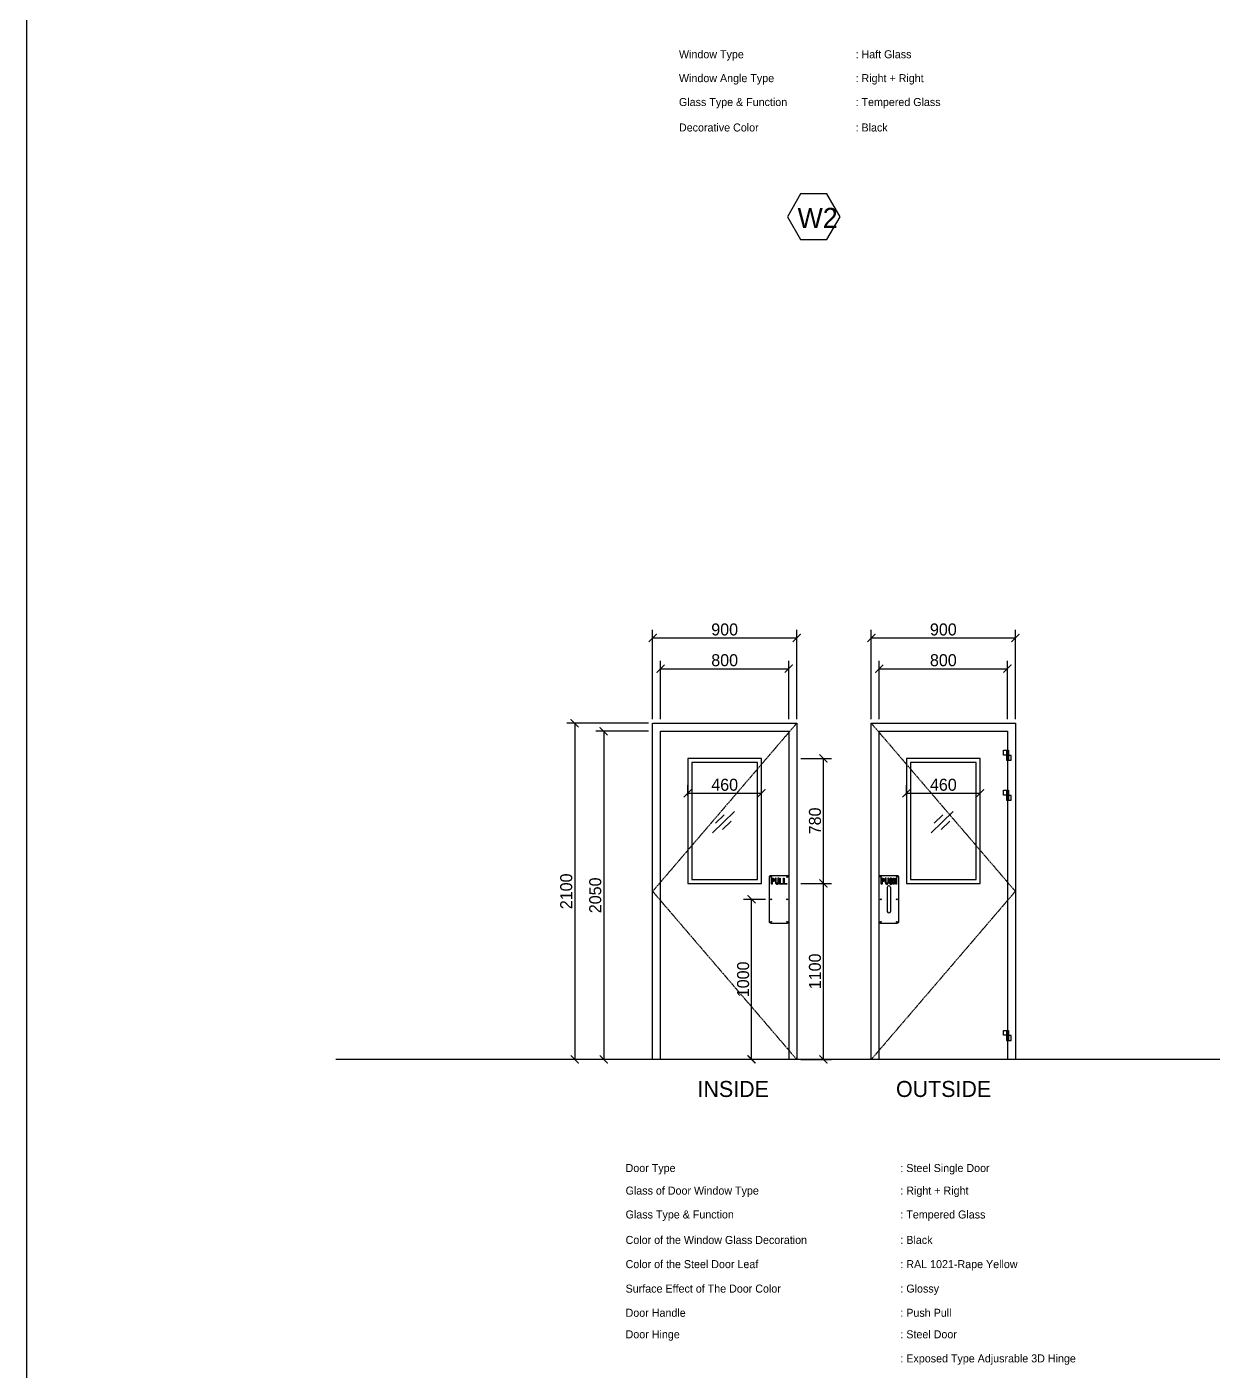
# Model space of a CAD drawing. Header units: millimetres. Extents: x -62354 to 129108, y -71259 to 35407.
# Drawn here: x 103656 to 111067, y -54587 to -46190 of the extents above; entities that cross this region are included whole.
import ezdxf

# ---------------------------------------------------------------- set-up
doc = ezdxf.new("R2010")
doc.units = ezdxf.units.MM
doc.header["$MEASUREMENT"] = 0
doc.linetypes.add('1st FL Layout xrf$0$CENTER2', pattern=[1.125, 0.75, -0.125, 0.125, -0.125])
doc.styles.add('1st FL Layout xrf$0$TEXT', font='cordia2.shx')
doc.dimstyles.new('1st FL Layout xrf$0$C--A--50', dxfattribs={"dimscale": 50, "dimtxt": 1.5, "dimasz": 1, "dimexe": 1, "dimexo": 0.5, "dimgap": 0.3, "dimtad": 1, "dimdec": 0, "dimzin": 0, "dimdsep": 46, "dimtxsty": '1st FL Layout xrf$0$TEXT', "dimblk": '1st FL Layout xrf$0$_ArchTick', "dimcen": 0.09, "dimclrd": 3, "dimclre": 3, "dimclrt": 30, "dimadec": 0, "dimazin": 2, "dimtfac": 1, "dimtdec": 0, "dimtix": 1, "dimtmove": 2, "dimatfit": 3, "dimldrblk": '1st FL Layout xrf$0$_ArchTick', "dimfxl": 1, "dimtolj": 1, "dimtzin": 0, "dimarcsym": 0})

# ---------------------------------------------------------------- blocks, each defined once
blk = doc.blocks.new('1st FL Layout xrf$0$_ArchTick')
at = {"color": 0, "linetype": 'ByBlock', "const_width": 0.15}
blk.add_lwpolyline([(-0.5, -0.5), (0.5, 0.5)], dxfattribs=at)
blk = doc.blocks.new('*D406')
at = {"color": 3, "linetype": 'Continuous', "lineweight": -2, "transparency": 16777216}
for p, q in [((107565, -50515.3), (107565, -49957.3)), ((108465, -50515.3), (108465, -49957.3)), ((107565, -50007.3), (108465, -50007.3))]:
    blk.add_line(p, q, dxfattribs=at)
at = {"color": 3, "lineweight": -2, "transparency": 16777216, "xscale": 50, "yscale": 50, "zscale": 50, "rotation": 180}
blk.add_blockref('1st FL Layout xrf$0$_ArchTick', (107565, -50007.3), dxfattribs=at)
at = {"color": 3, "lineweight": -2, "transparency": 16777216, "xscale": 50, "yscale": 50, "zscale": 50}
blk.add_blockref('1st FL Layout xrf$0$_ArchTick', (108465, -50007.3), dxfattribs=at)
at = {"color": 30, "transparency": 16777216, "insert": (108015, -49954.8), "char_height": 75, "attachment_point": 5, "style": '1st FL Layout xrf$0$TEXT'}
blk.add_mtext('\\A1;900', dxfattribs=at)
blk = doc.blocks.new('*D382')
at = {"color": 3, "linetype": 'Continuous', "lineweight": -2, "transparency": 16777216}
for p, q in [((107615, -50515.3), (107615, -50149.4)), ((107615, -50199.4), (108415, -50199.4)), ((108415, -50515.3), (108415, -50149.4))]:
    blk.add_line(p, q, dxfattribs=at)
at = {"color": 3, "lineweight": -2, "transparency": 16777216, "xscale": 50, "yscale": 50, "zscale": 50, "rotation": 180}
blk.add_blockref('1st FL Layout xrf$0$_ArchTick', (107615, -50199.4), dxfattribs=at)
at = {"color": 3, "lineweight": -2, "transparency": 16777216, "xscale": 50, "yscale": 50, "zscale": 50}
blk.add_blockref('1st FL Layout xrf$0$_ArchTick', (108415, -50199.4), dxfattribs=at)
at = {"color": 30, "transparency": 16777216, "insert": (108015, -50146.9), "char_height": 75, "attachment_point": 5, "style": '1st FL Layout xrf$0$TEXT'}
blk.add_mtext('\\A1;800', dxfattribs=at)
blk = doc.blocks.new('*D403')
at = {"color": 3, "linetype": 'Continuous', "lineweight": -2, "transparency": 16777216}
for p, q in [((107540, -50540.3), (107028, -50540.3)), ((107078, -50540.3), (107078, -52640.3)), ((107540, -52640.3), (107028, -52640.3))]:
    blk.add_line(p, q, dxfattribs=at)
at = {"color": 3, "lineweight": -2, "transparency": 16777216, "xscale": 50, "yscale": 50, "zscale": 50}
for p, rotation in [((107078, -50540.3), 90), ((107078, -52640.3), 270)]:
    blk.add_blockref('1st FL Layout xrf$0$_ArchTick', p, dxfattribs=dict(at, rotation=rotation))
at = {"color": 30, "transparency": 16777216, "insert": (107025.5, -51590.3), "char_height": 75, "attachment_point": 5, "rotation": 90, "style": '1st FL Layout xrf$0$TEXT'}
blk.add_mtext('\\A1;2100', dxfattribs=at)
blk = doc.blocks.new('*D383')
at = {"color": 3, "linetype": 'Continuous', "lineweight": -2, "transparency": 16777216}
for p, q in [((107540, -50590.3), (107209.2, -50590.3)), ((107259.2, -50590.3), (107259.2, -52640.3)), ((107540, -52640.3), (107209.2, -52640.3))]:
    blk.add_line(p, q, dxfattribs=at)
at = {"color": 3, "lineweight": -2, "transparency": 16777216, "xscale": 50, "yscale": 50, "zscale": 50}
for p, rotation in [((107259.2, -50590.3), 90), ((107259.2, -52640.3), 270)]:
    blk.add_blockref('1st FL Layout xrf$0$_ArchTick', p, dxfattribs=dict(at, rotation=rotation))
at = {"color": 30, "transparency": 16777216, "insert": (107206.7, -51615.3), "char_height": 75, "attachment_point": 5, "rotation": 90, "style": '1st FL Layout xrf$0$TEXT'}
blk.add_mtext('\\A1;2050', dxfattribs=at)
blk = doc.blocks.new('*D384')
at = {"color": 3, "linetype": 'Continuous', "lineweight": -2, "transparency": 16777216}
for p, q in [((108490, -51540.3), (108682, -51540.3)), ((108632, -52640.3), (108632, -51540.3)), ((108490, -52640.3), (108682, -52640.3))]:
    blk.add_line(p, q, dxfattribs=at)
at = {"color": 3, "lineweight": -2, "transparency": 16777216, "xscale": 50, "yscale": 50, "zscale": 50}
for p, rotation in [((108632, -51540.3), 90), ((108632, -52640.3), 270)]:
    blk.add_blockref('1st FL Layout xrf$0$_ArchTick', p, dxfattribs=dict(at, rotation=rotation))
at = {"color": 30, "transparency": 16777216, "insert": (108579.5, -52090.3), "char_height": 75, "attachment_point": 5, "rotation": 90, "style": '1st FL Layout xrf$0$TEXT'}
blk.add_mtext('\\A1;1100', dxfattribs=at)
blk = doc.blocks.new('*D385')
at = {"color": 3, "linetype": 'Continuous', "lineweight": -2, "transparency": 16777216}
for p, q in [((108490, -50760.3), (108682, -50760.3)), ((108632, -51540.3), (108632, -50760.3)), ((108490, -51540.3), (108682, -51540.3))]:
    blk.add_line(p, q, dxfattribs=at)
at = {"color": 3, "lineweight": -2, "transparency": 16777216, "xscale": 50, "yscale": 50, "zscale": 50}
for p, rotation in [((108632, -50760.3), 90), ((108632, -51540.3), 270)]:
    blk.add_blockref('1st FL Layout xrf$0$_ArchTick', p, dxfattribs=dict(at, rotation=rotation))
at = {"color": 30, "transparency": 16777216, "insert": (108579.5, -51150.3), "char_height": 75, "attachment_point": 5, "rotation": 90, "style": '1st FL Layout xrf$0$TEXT'}
blk.add_mtext('\\A1;780', dxfattribs=at)
blk = doc.blocks.new('*D386')
at = {"color": 3, "linetype": 'Continuous', "lineweight": -2, "transparency": 16777216}
for p, q in [((108931.1, -50515.3), (108931.1, -49957.3)), ((109831.1, -50515.3), (109831.1, -49957.3)), ((108931.1, -50007.3), (109831.1, -50007.3))]:
    blk.add_line(p, q, dxfattribs=at)
at = {"color": 3, "lineweight": -2, "transparency": 16777216, "xscale": 50, "yscale": 50, "zscale": 50, "rotation": 180}
blk.add_blockref('1st FL Layout xrf$0$_ArchTick', (108931.1, -50007.3), dxfattribs=at)
at = {"color": 3, "lineweight": -2, "transparency": 16777216, "xscale": 50, "yscale": 50, "zscale": 50}
blk.add_blockref('1st FL Layout xrf$0$_ArchTick', (109831.1, -50007.3), dxfattribs=at)
at = {"color": 30, "transparency": 16777216, "insert": (109381.1, -49954.8), "char_height": 75, "attachment_point": 5, "style": '1st FL Layout xrf$0$TEXT'}
blk.add_mtext('\\A1;900', dxfattribs=at)
blk = doc.blocks.new('*D387')
at = {"color": 3, "linetype": 'Continuous', "lineweight": -2, "transparency": 16777216}
for p, q in [((108981.1, -50515.3), (108981.1, -50149.4)), ((108981.1, -50199.4), (109781.1, -50199.4)), ((109781.1, -50515.3), (109781.1, -50149.4))]:
    blk.add_line(p, q, dxfattribs=at)
at = {"color": 3, "lineweight": -2, "transparency": 16777216, "xscale": 50, "yscale": 50, "zscale": 50, "rotation": 180}
blk.add_blockref('1st FL Layout xrf$0$_ArchTick', (108981.1, -50199.4), dxfattribs=at)
at = {"color": 3, "lineweight": -2, "transparency": 16777216, "xscale": 50, "yscale": 50, "zscale": 50}
blk.add_blockref('1st FL Layout xrf$0$_ArchTick', (109781.1, -50199.4), dxfattribs=at)
at = {"color": 30, "transparency": 16777216, "insert": (109381.1, -50146.9), "char_height": 75, "attachment_point": 5, "style": '1st FL Layout xrf$0$TEXT'}
blk.add_mtext('\\A1;800', dxfattribs=at)
blk = doc.blocks.new('*D388')
at = {"color": 3, "linetype": 'Continuous', "lineweight": -2, "transparency": 16777216}
for p, q in [((107785, -50990.9), (107785, -50927.4)), ((108245, -50990.9), (108245, -50927.4)), ((107785, -50977.4), (108245, -50977.4))]:
    blk.add_line(p, q, dxfattribs=at)
at = {"color": 3, "lineweight": -2, "transparency": 16777216, "xscale": 50, "yscale": 50, "zscale": 50, "rotation": 180}
blk.add_blockref('1st FL Layout xrf$0$_ArchTick', (107785, -50977.4), dxfattribs=at)
at = {"color": 3, "lineweight": -2, "transparency": 16777216, "xscale": 50, "yscale": 50, "zscale": 50}
blk.add_blockref('1st FL Layout xrf$0$_ArchTick', (108245, -50977.4), dxfattribs=at)
at = {"color": 30, "transparency": 16777216, "insert": (108015, -50924.9), "char_height": 75, "attachment_point": 5, "style": '1st FL Layout xrf$0$TEXT'}
blk.add_mtext('\\A1;460', dxfattribs=at)
blk = doc.blocks.new('*D389')
at = {"color": 3, "linetype": 'Continuous', "lineweight": -2, "transparency": 16777216}
for p, q in [((108270, -51640.4), (108133, -51640.4)), ((108183, -52640.1), (108183, -51640.4)), ((108289.5, -52640.1), (108133, -52640.1))]:
    blk.add_line(p, q, dxfattribs=at)
at = {"color": 3, "lineweight": -2, "transparency": 16777216, "xscale": 50, "yscale": 50, "zscale": 50}
for p, rotation in [((108183, -51640.4), 90), ((108183, -52640.1), 270)]:
    blk.add_blockref('1st FL Layout xrf$0$_ArchTick', p, dxfattribs=dict(at, rotation=rotation))
at = {"color": 30, "transparency": 16777216, "insert": (108130.5, -52140.3), "char_height": 75, "attachment_point": 5, "rotation": 90, "style": '1st FL Layout xrf$0$TEXT'}
blk.add_mtext('\\A1;1000', dxfattribs=at)
blk = doc.blocks.new('*D396')
at = {"color": 3, "linetype": 'Continuous', "lineweight": -2, "transparency": 16777216}
for p, q in [((109151.1, -50990.9), (109151.1, -50927.4)), ((109611.1, -50990.9), (109611.1, -50927.4)), ((109151.1, -50977.4), (109611.1, -50977.4))]:
    blk.add_line(p, q, dxfattribs=at)
at = {"color": 3, "lineweight": -2, "transparency": 16777216, "xscale": 50, "yscale": 50, "zscale": 50, "rotation": 180}
blk.add_blockref('1st FL Layout xrf$0$_ArchTick', (109151.1, -50977.4), dxfattribs=at)
at = {"color": 3, "lineweight": -2, "transparency": 16777216, "xscale": 50, "yscale": 50, "zscale": 50}
blk.add_blockref('1st FL Layout xrf$0$_ArchTick', (109611.1, -50977.4), dxfattribs=at)
at = {"color": 30, "transparency": 16777216, "insert": (109381.1, -50924.9), "char_height": 75, "attachment_point": 5, "style": '1st FL Layout xrf$0$TEXT'}
blk.add_mtext('\\A1;460', dxfattribs=at)
blk = doc.blocks.new('1st FL Layout xrf$0$Push')
blk.add_lwpolyline([(84907.5, -42835.7, -0.414214), (84917.5, -42845.7), (84917.5, -43125.7, -0.414214), (84907.5, -43135.7), (84807.5, -43135.7, -0.414214), (84797.5, -43125.7), (84797.5, -42845.7, -0.414214), (84807.5, -42835.7)], format="xyb", close=True)
at = {"flags": 128}
blk.add_lwpolyline([(84810, -42854.1), (84820.4, -42854.1), (84822.7, -42854.4), (84824.8, -42855.3), (84826.7, -42856.7), (84828.3, -42858.6), (84829.3, -42860.8), (84829.9, -42863.2), (84829.9, -42865.7), (84829.3, -42868.2), (84828.3, -42870.4), (84826.7, -42872.3), (84824.8, -42873.7), (84822.7, -42874.6), (84820.4, -42874.9), (84815, -42874.9), (84815, -42890.7), (84810, -42890.7)], close=True, dxfattribs=at)
blk.add_lwpolyline([(84900, -42890.7), (84900, -42874.9), (84890, -42874.9), (84890, -42890.7), (84885, -42890.7), (84885, -42854.1), (84890, -42854.1), (84890, -42869.9), (84900, -42869.9), (84900, -42854.1), (84905, -42854.1), (84905, -42890.7)], close=True)
for points in [[(84847.5, -42910.8), (84847.5, -43060.7)], [(84867.5, -42910.8), (84867.5, -43060.7)]]:
    blk.add_lwpolyline(points)
at = {"color": 253}
for centre in [(84807.5, -42845.7), (84907.5, -42845.7), (84807.5, -42985.7), (84907.5, -42985.7), (84807.5, -43125.7), (84907.5, -43125.7)]:
    blk.add_circle(centre, 2.51, dxfattribs=at)
for centre, start, end in [((84857.5, -42910.8), 0, 180), ((84857.5, -43060.7), 180, 0)]:
    blk.add_arc(centre, 10, start, end)
for points, knots in [([(84815, -42869.9), (84816.8, -42869.9), (84818.6, -42869.9), (84820.4, -42869.9), (84820.8, -42869.9), (84821.5, -42869.8), (84822.5, -42869.3), (84823.5, -42868.5), (84824.3, -42867.4), (84824.8, -42866), (84825, -42864.5), (84824.8, -42863), (84824.3, -42861.6), (84823.5, -42860.5), (84822.5, -42859.7), (84821.5, -42859.2), (84820.8, -42859.1), (84820.4, -42859.1), (84818.6, -42859.1), (84816.8, -42859.1), (84815, -42859.1), (84815, -42862.7), (84815, -42866.3), (84815, -42869.9)], [0, 0, 0, 0, 1, 1, 1, 1.261799, 1.523599, 1.785398, 2.047198, 2.308997, 2.570796, 2.832596, 3.094395, 3.356194, 3.617994, 3.879793, 4.141593, 4.141593, 4.141593, 5.141593, 5.141593, 5.141593, 6.141593, 6.141593, 6.141593, 6.141593]), ([(84840, -42854.1), (84840, -42862.4), (84840, -42870.6), (84840, -42878.9), (84840, -42879.9), (84840.3, -42881.9), (84841.6, -42884.2), (84843.1, -42885.3), (84844.1, -42885.7), (84845, -42885.8), (84845.8, -42885.7), (84846.9, -42885.3), (84848.3, -42884.2), (84849.6, -42881.9), (84850, -42879.9), (84850, -42878.9), (84850, -42870.6), (84850, -42862.4), (84850, -42854.1), (84851.6, -42854.1), (84853.3, -42854.1), (84855, -42854.1), (84855, -42862.4), (84855, -42870.6), (84855, -42878.9), (84854.9, -42879.8), (84854.8, -42880.8), (84854.7, -42881.7), (84854.4, -42882.6), (84854.1, -42883.5), (84853.8, -42884.4), (84853.3, -42885.2), (84852.9, -42886), (84852.4, -42886.7), (84851.8, -42887.4), (84851.2, -42888), (84850.6, -42888.6), (84849.9, -42889.1), (84849.2, -42889.5), (84848.5, -42890), (84847.7, -42890.2), (84846.9, -42890.4), (84846.2, -42890.6), (84845.4, -42890.6), (84844.5, -42890.6), (84843.7, -42890.6), (84843, -42890.4), (84842.2, -42890.2), (84841.4, -42890), (84840.7, -42889.5), (84840, -42889.1), (84839.3, -42888.6), (84838.7, -42888), (84838.1, -42887.4), (84837.5, -42886.7), (84837, -42886), (84836.6, -42885.2), (84836.1, -42884.4), (84835.8, -42883.5), (84835.5, -42882.6), (84835.2, -42881.7), (84835.1, -42880.8), (84835, -42879.8), (84835, -42878.9), (84835, -42870.6), (84835, -42862.4), (84835, -42854.1), (84836.6, -42854.1), (84838.3, -42854.1), (84840, -42854.1)], [0, 0, 0, 0, 1, 1, 1, 1.392699, 1.785398, 2.178097, 2.374447, 2.570796, 2.767146, 2.963495, 3.356194, 3.748894, 4.141593, 4.141593, 4.141593, 5.141593, 5.141593, 5.141593, 6.141593, 6.141593, 6.141593, 7.141593, 7.141593, 7.141593, 8.141593, 8.141593, 8.141593, 9.141593, 9.141593, 9.141593, 10.141593, 10.141593, 10.141593, 11.141593, 11.141593, 11.141593, 12.141593, 12.141593, 12.141593, 13.141593, 13.141593, 13.141593, 14.141593, 14.141593, 14.141593, 15.141593, 15.141593, 15.141593, 16.141593, 16.141593, 16.141593, 17.141593, 17.141593, 17.141593, 18.141593, 18.141593, 18.141593, 19.141593, 19.141593, 19.141593, 20.141593, 20.141593, 20.141593, 21.141593, 21.141593, 21.141593, 22.141593, 22.141593, 22.141593, 22.141593])]:
    blk.add_open_spline(points, degree=3, knots=knots)
blk.add_rational_spline([(84859.9, -42878.4), (84861.6, -42878.4), (84863.3, -42878.4), (84864.9, -42878.4), (84864.9, -42879.5), (84864.9, -42880.6), (84864.9, -42881.8), (84864.9, -42882.1), (84865, -42882.7), (84865.4, -42883.5), (84866.1, -42884.4), (84867.2, -42885.1), (84868.5, -42885.6), (84869.9, -42885.8), (84871.4, -42885.6), (84872.7, -42885.1), (84873.7, -42884.4), (84874.5, -42883.5), (84874.9, -42882.7), (84874.9, -42882.1), (84874.9, -42881.8), (84874.9, -42881.2), (84874.9, -42880.5), (84874.9, -42879.9), (84875, -42878.9), (84874.5, -42878), (84873.6, -42877.5), (84869.5, -42874.8), (84865.4, -42872.2), (84861.3, -42869.5), (84860.5, -42868.5), (84860.1, -42867.4), (84859.9, -42866.1), (84859.9, -42865.1), (84859.9, -42864), (84859.9, -42863), (84860, -42862.3), (84860.1, -42861.6), (84860.2, -42860.9), (84860.5, -42860.2), (84860.8, -42859.5), (84861.1, -42858.9), (84861.5, -42858.3), (84862, -42857.7), (84862.5, -42857.1), (84863.1, -42856.6), (84863.7, -42856.1), (84864.3, -42855.7), (84865, -42855.3), (84865.7, -42855), (84866.4, -42854.7), (84867.2, -42854.5), (84868, -42854.3), (84868.7, -42854.1), (84869.5, -42854.1), (84870.3, -42854.1), (84871.1, -42854.1), (84871.9, -42854.3), (84872.7, -42854.5), (84873.5, -42854.7), (84874.2, -42855), (84874.9, -42855.3), (84875.6, -42855.7), (84876.2, -42856.1), (84876.8, -42856.6), (84877.4, -42857.1), (84877.9, -42857.7), (84878.3, -42858.3), (84878.8, -42858.9), (84879.1, -42859.5), (84879.4, -42860.2), (84879.7, -42860.9), (84879.7, -42861.6), (84879.8, -42862.3), (84879.9, -42863), (84879.9, -42864.3), (84879.9, -42865.5), (84879.9, -42866.7), (84878.3, -42866.7), (84876.6, -42866.7), (84874.9, -42866.7), (84874.9, -42865.5), (84874.9, -42864.3), (84874.9, -42863), (84874.9, -42862.7), (84874.9, -42862.1), (84874.5, -42861.3), (84873.7, -42860.4), (84872.7, -42859.7), (84871.4, -42859.2), (84869.9, -42859), (84868.5, -42859.2), (84867.2, -42859.7), (84866.1, -42860.4), (84865.4, -42861.3), (84865, -42862.1), (84864.9, -42862.7), (84864.9, -42863), (84864.9, -42863.6), (84864.9, -42864.3), (84864.9, -42864.9), (84864.9, -42865.8), (84865.3, -42866.6), (84866, -42867.1), (84870.2, -42869.8), (84874.4, -42872.5), (84878.6, -42875.2), (84879.3, -42876.2), (84879.8, -42877.4), (84879.9, -42878.7), (84879.9, -42879.7), (84879.9, -42880.8), (84879.9, -42881.8), (84879.8, -42882.5), (84879.7, -42883.2), (84879.7, -42883.9), (84879.4, -42884.6), (84879.1, -42885.3), (84878.8, -42885.9), (84878.3, -42886.5), (84877.9, -42887.1), (84877.4, -42887.7), (84876.8, -42888.2), (84876.2, -42888.7), (84875.6, -42889.1), (84874.9, -42889.5), (84874.2, -42889.8), (84873.5, -42890.1), (84872.7, -42890.3), (84871.9, -42890.5), (84871.1, -42890.7), (84870.3, -42890.7), (84869.5, -42890.7), (84868.7, -42890.7), (84868, -42890.5), (84867.2, -42890.3), (84866.4, -42890.1), (84865.7, -42889.8), (84865, -42889.5), (84864.3, -42889.1), (84863.7, -42888.7), (84863.1, -42888.2), (84862.5, -42887.7), (84862, -42887.1), (84861.5, -42886.5), (84861.1, -42885.9), (84860.8, -42885.3), (84860.5, -42884.6), (84860.2, -42883.9), (84860.1, -42883.2), (84860, -42882.5), (84859.9, -42881.8), (84859.9, -42880.6), (84859.9, -42879.5), (84859.9, -42878.4)], [1, 1, 1, 1, 1, 1, 1, 1, 1, 1, 1, 1, 1, 1, 1, 1, 1, 1, 1, 1, 1, 1, 1, 1, 0.917103003592, 0.917103003592, 1, 1, 1, 1, 0.977334703629, 0.977334703629, 1, 1, 1, 1, 1, 1, 1, 1, 1, 1, 1, 1, 1, 1, 1, 1, 1, 1, 1, 1, 1, 1, 1, 1, 1, 1, 1, 1, 1, 1, 1, 1, 1, 1, 1, 1, 1, 1, 1, 1, 1, 1, 1, 1, 1, 1, 1, 1, 1, 1, 1, 1, 1, 1, 1, 1, 1, 1, 1, 1, 1, 1, 1, 1, 1, 1, 1, 1, 1, 0.93506809538, 0.93506809538, 1, 1, 1, 1, 0.976653570732, 0.976653570732, 1, 1, 1, 1, 1, 1, 1, 1, 1, 1, 1, 1, 1, 1, 1, 1, 1, 1, 1, 1, 1, 1, 1, 1, 1, 1, 1, 1, 1, 1, 1, 1, 1, 1, 1, 1, 1, 1, 1, 1, 1, 1, 1, 1, 1, 1], degree=3, knots=[0, 0, 0, 0, 1, 1, 1, 2, 2, 2, 2.261799, 2.523599, 2.785398, 3.047198, 3.308997, 3.570796, 3.832596, 4.094395, 4.356194, 4.617994, 4.879793, 5.141593, 5.141593, 5.141593, 6.141593, 6.141593, 6.141593, 7.149606, 7.149606, 7.149606, 8.149606, 8.149606, 8.149606, 8.672616, 8.672616, 8.672616, 9.672616, 9.672616, 9.672616, 10.672616, 10.672616, 10.672616, 11.672616, 11.672616, 11.672616, 12.672616, 12.672616, 12.672616, 13.672616, 13.672616, 13.672616, 14.672616, 14.672616, 14.672616, 15.672616, 15.672616, 15.672616, 16.672616, 16.672616, 16.672616, 17.672616, 17.672616, 17.672616, 18.672616, 18.672616, 18.672616, 19.672616, 19.672616, 19.672616, 20.672616, 20.672616, 20.672616, 21.672616, 21.672616, 21.672616, 22.672616, 22.672616, 22.672616, 23.672616, 23.672616, 23.672616, 24.672616, 24.672616, 24.672616, 25.672616, 25.672616, 25.672616, 25.934415, 26.196215, 26.458014, 26.719813, 26.981613, 27.243412, 27.505212, 27.767011, 28.02881, 28.29061, 28.552409, 28.814209, 28.814209, 28.814209, 29.814209, 29.814209, 29.814209, 30.704248, 30.704248, 30.704248, 31.704248, 31.704248, 31.704248, 32.235104, 32.235104, 32.235104, 33.235104, 33.235104, 33.235104, 34.235104, 34.235104, 34.235104, 35.235104, 35.235104, 35.235104, 36.235104, 36.235104, 36.235104, 37.235104, 37.235104, 37.235104, 38.235104, 38.235104, 38.235104, 39.235104, 39.235104, 39.235104, 40.235104, 40.235104, 40.235104, 41.235104, 41.235104, 41.235104, 42.235104, 42.235104, 42.235104, 43.235104, 43.235104, 43.235104, 44.235104, 44.235104, 44.235104, 45.235104, 45.235104, 45.235104, 46.235104, 46.235104, 46.235104, 47.235104, 47.235104, 47.235104, 47.235104])
blk = doc.blocks.new('1st FL Layout xrf$0$Pull')
blk.add_lwpolyline([(78259.4, -41726.5, -0.414214), (78269.4, -41736.5), (78269.4, -42016.5, -0.414214), (78259.4, -42026.5), (78159.4, -42026.5, -0.414214), (78149.4, -42016.5), (78149.4, -41736.5, -0.414214), (78159.4, -41726.5)], format="xyb", close=True)
at = {"flags": 128}
blk.add_lwpolyline([(78166.9, -41781.5), (78161.9, -41781.5), (78161.9, -41744.8), (78172.3, -41744.8), (78174.6, -41745.1), (78176.8, -41746), (78178.7, -41747.4), (78180.2, -41749.3), (78181.3, -41751.5), (78181.8, -41754), (78181.8, -41756.5), (78181.3, -41758.9), (78180.2, -41761.1), (78178.7, -41763), (78176.8, -41764.4), (78174.6, -41765.3), (78172.3, -41765.6), (78166.9, -41765.6)], close=True, dxfattribs=at)
for points in [[(78211.9, -41781.5), (78211.9, -41744.8), (78216.9, -41744.8), (78216.9, -41776.5), (78231.9, -41776.5), (78231.9, -41781.5)], [(78236.9, -41781.5), (78236.9, -41744.8), (78241.9, -41744.8), (78241.9, -41776.5), (78256.9, -41776.5), (78256.9, -41781.5)]]:
    blk.add_lwpolyline(points, close=True)
at = {"color": 253}
for centre in [(78159.4, -41736.5), (78259.4, -41736.5), (78159.4, -41876.5), (78259.4, -41876.5), (78159.4, -42016.5), (78259.4, -42016.5)]:
    blk.add_circle(centre, 2.51, dxfattribs=at)
for points, knots in [([(78166.9, -41760.6), (78168.7, -41760.6), (78170.5, -41760.6), (78172.3, -41760.6), (78172.7, -41760.6), (78173.4, -41760.5), (78174.5, -41760.1), (78175.4, -41759.3), (78176.2, -41758.1), (78176.8, -41756.8), (78176.9, -41755.2), (78176.8, -41753.7), (78176.2, -41752.3), (78175.4, -41751.2), (78174.5, -41750.4), (78173.4, -41749.9), (78172.7, -41749.8), (78172.3, -41749.8), (78170.5, -41749.8), (78168.7, -41749.8), (78166.9, -41749.8), (78166.9, -41753.4), (78166.9, -41757), (78166.9, -41760.6)], [0, 0, 0, 0, 1, 1, 1, 1.261799, 1.523599, 1.785398, 2.047198, 2.308997, 2.570796, 2.832596, 3.094395, 3.356194, 3.617994, 3.879793, 4.141593, 4.141593, 4.141593, 5.141593, 5.141593, 5.141593, 6.141593, 6.141593, 6.141593, 6.141593]), ([(78191.9, -41744.8), (78191.9, -41753.1), (78191.9, -41761.4), (78191.9, -41769.6), (78191.9, -41770.6), (78192.2, -41772.6), (78193.6, -41774.9), (78195, -41776), (78196.1, -41776.4), (78196.9, -41776.5), (78197.7, -41776.4), (78198.8, -41776), (78200.2, -41774.9), (78201.5, -41772.6), (78201.9, -41770.6), (78201.9, -41769.6), (78201.9, -41761.4), (78201.9, -41753.1), (78201.9, -41744.8), (78203.6, -41744.8), (78205.2, -41744.8), (78206.9, -41744.8), (78206.9, -41753.1), (78206.9, -41761.4), (78206.9, -41769.6), (78206.8, -41770.6), (78206.7, -41771.5), (78206.6, -41772.5), (78206.3, -41773.4), (78206, -41774.2), (78205.7, -41775.1), (78205.3, -41775.9), (78204.8, -41776.7), (78204.4, -41777.5), (78203.8, -41778.1), (78203.2, -41778.7), (78202.6, -41779.4), (78201.9, -41779.8), (78201.1, -41780.2), (78200.4, -41780.7), (78199.7, -41780.9), (78198.9, -41781.1), (78198.1, -41781.4), (78197.3, -41781.4), (78196.5, -41781.4), (78195.7, -41781.4), (78194.9, -41781.1), (78194.1, -41780.9), (78193.3, -41780.7), (78192.6, -41780.2), (78191.9, -41779.8), (78191.2, -41779.4), (78190.6, -41778.7), (78190, -41778.1), (78189.4, -41777.5), (78188.9, -41776.7), (78188.5, -41775.9), (78188, -41775.1), (78187.7, -41774.2), (78187.5, -41773.4), (78187.2, -41772.5), (78187.1, -41771.5), (78187, -41770.6), (78186.9, -41769.6), (78186.9, -41761.4), (78186.9, -41753.1), (78186.9, -41744.8), (78188.6, -41744.8), (78190.2, -41744.8), (78191.9, -41744.8)], [0, 0, 0, 0, 1, 1, 1, 1.392699, 1.785398, 2.178097, 2.374447, 2.570796, 2.767146, 2.963495, 3.356194, 3.748894, 4.141593, 4.141593, 4.141593, 5.141593, 5.141593, 5.141593, 6.141593, 6.141593, 6.141593, 7.141593, 7.141593, 7.141593, 8.141593, 8.141593, 8.141593, 9.141593, 9.141593, 9.141593, 10.141593, 10.141593, 10.141593, 11.141593, 11.141593, 11.141593, 12.141593, 12.141593, 12.141593, 13.141593, 13.141593, 13.141593, 14.141593, 14.141593, 14.141593, 15.141593, 15.141593, 15.141593, 16.141593, 16.141593, 16.141593, 17.141593, 17.141593, 17.141593, 18.141593, 18.141593, 18.141593, 19.141593, 19.141593, 19.141593, 20.141593, 20.141593, 20.141593, 21.141593, 21.141593, 21.141593, 22.141593, 22.141593, 22.141593, 22.141593])]:
    blk.add_open_spline(points, degree=3, knots=knots)
blk = doc.blocks.new('1st FL Layout xrf')
at = {"color": 251}
for p, q in [((107938.6, -51223.9), (108076, -51091.5)), ((107957.9, -51163.6), (108012, -51111.5)), ((109304.7, -51223.9), (109442.2, -51091.5)), ((109324, -51163.6), (109378.2, -51111.5)), ((108002.2, -51204.2), (108056.3, -51152.1)), ((109368.3, -51204.2), (109422.5, -51152.1))]:
    blk.add_line(p, q, dxfattribs=at)
for points in [[(103655.5, -40733.9), (127142.7, -40733.9), (127142.7, -63253.5), (103655.5, -63253.5)], [(109757.4, -50709.3), (109787.4, -50709.3), (109787.4, -50739.3), (109757.4, -50739.3)], [(107785, -51540.3), (108245, -51540.3), (108245, -50760.3), (107785, -50760.3)], [(109151.1, -51540.3), (109611.1, -51540.3), (109611.1, -50760.3), (109151.1, -50760.3)], [(109804.9, -50741.3), (109774.9, -50741.3), (109774.9, -50771.3), (109804.9, -50771.3)], [(109757.4, -50959.3), (109787.4, -50959.3), (109787.4, -50989.3), (109757.4, -50989.3)], [(109804.9, -50991.3), (109774.9, -50991.3), (109774.9, -51021.3), (109804.9, -51021.3)], [(109757.4, -52459.3), (109787.4, -52459.3), (109787.4, -52489.3), (109757.4, -52489.3)], [(109804.9, -52491.3), (109774.9, -52491.3), (109774.9, -52521.3), (109804.9, -52521.3)]]:
    blk.add_lwpolyline(points, close=True)
at = {"color": 11, "ltscale": 0.5}
blk.add_lwpolyline([(108736.1, -47376.4), (108654, -47234.1), (108489.6, -47234.1), (108407.5, -47376.4), (108489.6, -47518.8), (108654, -47518.8)], close=True, dxfattribs=at)
at = {"color": 253, "linetype": '1st FL Layout xrf$0$CENTER2', "ltscale": 7}
for points in [[(108465, -50540.3), (107565, -51590.3), (108465, -52640.3)], [(108931.1, -50540.3), (109831.1, -51590.3), (108931.1, -52640.3)]]:
    blk.add_lwpolyline(points, dxfattribs=at)
at = {"color": 2}
for points in [[(107565, -52640.3), (107565, -50540.3), (108465, -50540.3), (108465, -52640.3)], [(108931.1, -52640.3), (108931.1, -50540.3), (109831.1, -50540.3), (109831.1, -52640.3)], [(107615, -52640.3), (107615, -50590.3), (108415, -50590.3), (108415, -52640.3)], [(108981.1, -52640.3), (108981.1, -50590.3), (109781.1, -50590.3), (109781.1, -52640.3)]]:
    blk.add_lwpolyline(points, dxfattribs=at)
for points in [[(109774.9, -50709.3), (109774.9, -50739.3)], [(109787.4, -50741.3), (109787.4, -50771.3)], [(109774.9, -50959.3), (109774.9, -50989.3)], [(109787.4, -50991.3), (109787.4, -51021.3)], [(109774.9, -52459.3), (109774.9, -52489.3)], [(109787.4, -52491.3), (109787.4, -52521.3)]]:
    blk.add_lwpolyline(points)
at = {"color": 253}
for points in [[(107810, -51515.3), (108220, -51515.3), (108220, -50785.3), (107810, -50785.3)], [(109176.1, -51515.3), (109586.1, -51515.3), (109586.1, -50785.3), (109176.1, -50785.3)]]:
    blk.add_lwpolyline(points, close=True, dxfattribs=at)
at = {"color": 251}
blk.add_lwpolyline([(125405, -52640.3), (105585.1, -52640.3)], dxfattribs=at)
for name, p in [('1st FL Layout xrf$0$Pull', (30145.6, -9764)), ('1st FL Layout xrf$0$Push', (24183.7, -8654.7))]:
    blk.add_blockref(name, p)
at = {"style": '1st FL Layout xrf$0$TEXT'}
for s, p in [('Window Type', (107729.5, -46386.4)), (': Haft Glass', (108832.7, -46386.4)), ('Window Angle Type', (107729.5, -46535.6)), (': Right + Right', (108832.7, -46535.6)), ('Glass Type & Function', (107729.5, -46684.8)), (': Tempered Glass', (108832.7, -46684.8)), ('Decorative Color', (107729.5, -46843.8)), (': Black', (108832.7, -46843.8)), ('Door Type', (107396.1, -53343.6)), (': Steel Single Door', (109112.7, -53343.6)), ('Glass of Door Window Type', (107396.1, -53484.6)), (': Right + Right', (109112.7, -53484.6)), ('Glass Type & Function', (107396.1, -53633.8)), (': Tempered Glass', (109112.7, -53633.8)), ('Color of the Window Glass Decoration', (107396.1, -53792.8)), (': Black', (109112.7, -53792.8)), ('Color of the Steel Door Leaf', (107396.1, -53944)), (': RAL 1021-Rape Yellow', (109112.7, -53944)), ('Surface Effect of The Door Color', (107396.1, -54096.8)), (': Glossy', (109112.7, -54096.8)), ('Door Handle', (107396.1, -54247.8)), (': Push Pull', (109112.7, -54247.8)), ('Door Hinge', (107396.1, -54382.4)), (': Steel Door', (109112.7, -54382.4)), (': Exposed Type Adjusrable 3D Hinge', (109112.7, -54532.9))]:
    blk.add_text(s, height=50, dxfattribs=at).set_placement(p)
at = {"color": 11, "style": '1st FL Layout xrf$0$TEXT'}
blk.add_text('W2', height=125, dxfattribs=at).set_placement((108470.4, -47446.1))
at = {"color": 8, "style": '1st FL Layout xrf$0$TEXT'}
for s, p in [('INSIDE', (107845.4, -52874.8)), ('OUTSIDE', (109085.6, -52874.8))]:
    blk.add_text(s, height=100, dxfattribs=at).set_placement(p)
for base, p1, p2, picture, middle in [((108465, -50007.3), (107565, -50540.3), (108465, -50540.3), '*D406', (108015, -49954.8)), ((109831.1, -50007.3), (108931.1, -50540.3), (109831.1, -50540.3), '*D386', (109381.1, -49954.8)), ((108415, -50199.4), (107615, -50540.3), (108415, -50540.3), '*D382', (108015, -50146.9)), ((109781.1, -50199.4), (108981.1, -50540.3), (109781.1, -50540.3), '*D387', (109381.1, -50146.9))]:
    dim = blk.add_linear_dim(base=base, p1=p1, p2=p2, dimstyle='1st FL Layout xrf$0$C--A--50')
    dim.commit()
    dim.dimension.update_dxf_attribs({"geometry": picture, "text_midpoint": middle})
for base, p1, p2, picture, middle in [((107078, -52640.3), (107565, -50540.3), (107565, -52640.3), '*D403', (107025.5, -51590.3)), ((107259.2, -52640.3), (107565, -50590.3), (107565, -52640.3), '*D383', (107206.7, -51615.3)), ((108632, -50760.3), (108465, -51540.3), (108465, -50760.3), '*D385', (108579.5, -51150.3)), ((108632, -51540.3), (108465, -52640.3), (108465, -51540.3), '*D384', (108579.5, -52090.3)), ((108183, -51640.4), (108314.5, -52640.1), (108295, -51640.4), '*D389', (108130.5, -52140.3))]:
    dim = blk.add_linear_dim(base=base, p1=p1, p2=p2, angle=90, dimstyle='1st FL Layout xrf$0$C--A--50')
    dim.commit()
    dim.dimension.update_dxf_attribs({"geometry": picture, "text_midpoint": middle})
at = {"color": 253}
for base, p1, p2, picture, middle in [((108245, -50977.4), (107785, -51015.9), (108245, -51015.9), '*D388', (108015, -50924.9)), ((109611.1, -50977.4), (109151.1, -51015.9), (109611.1, -51015.9), '*D396', (109381.1, -50924.9))]:
    dim = blk.add_linear_dim(base=base, p1=p1, p2=p2, dimstyle='1st FL Layout xrf$0$C--A--50', dxfattribs=at)
    dim.commit()
    dim.dimension.update_dxf_attribs({"geometry": picture, "text_midpoint": middle})

msp = doc.modelspace()

# ---------------------------------------------------------------- block references
msp.add_blockref('1st FL Layout xrf', (0, 0))

doc.saveas('drawing.dxf')
